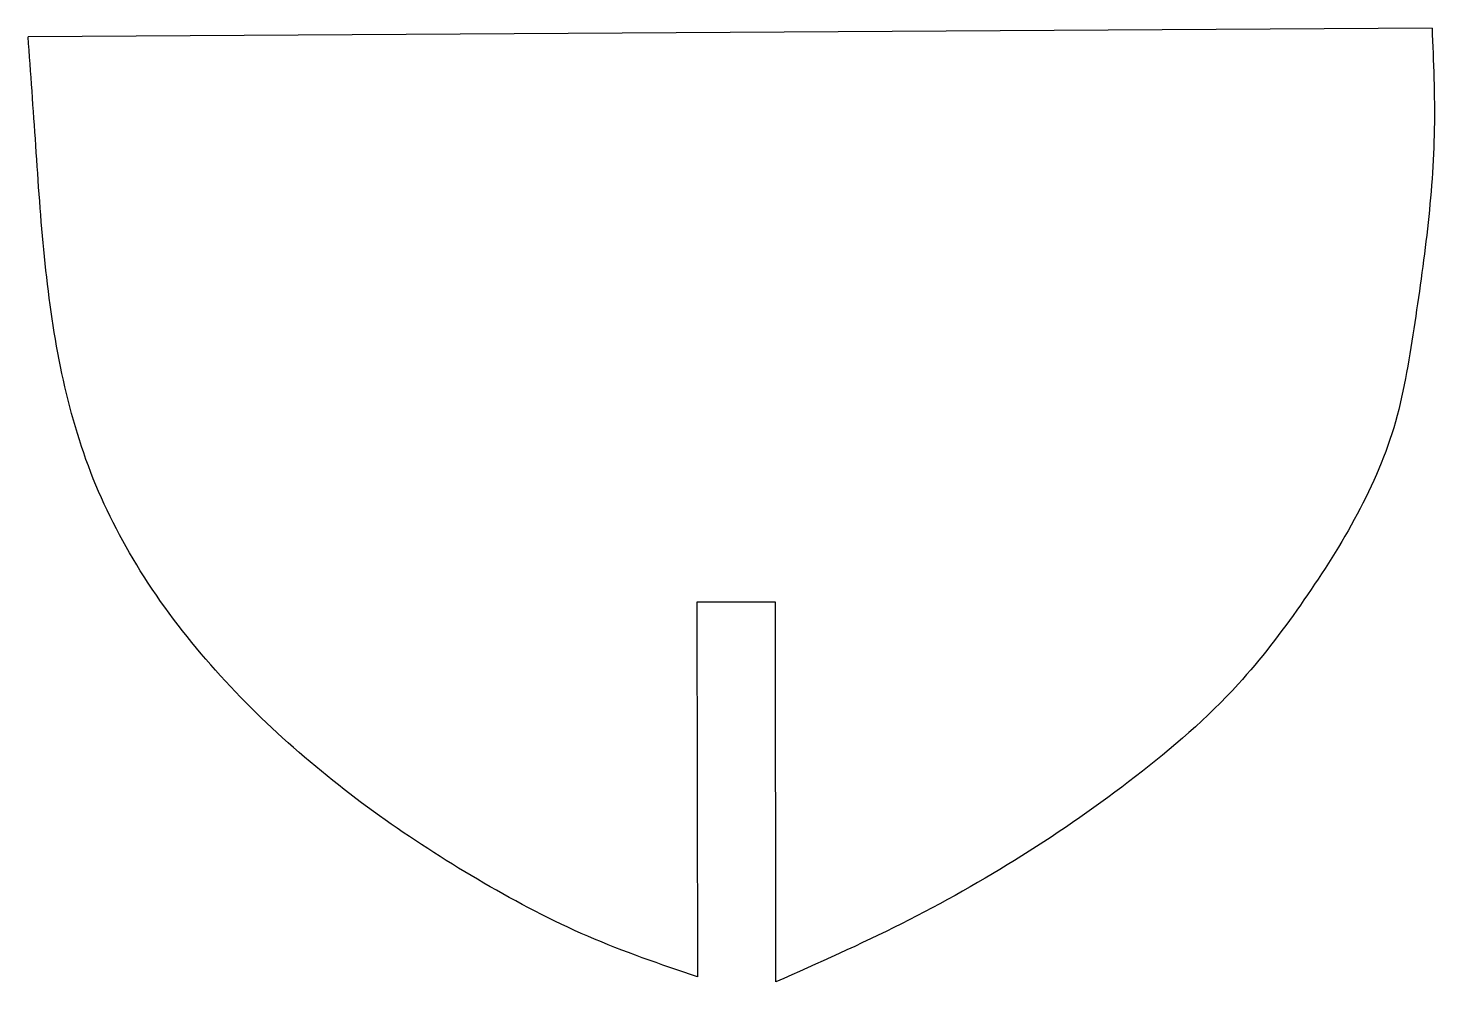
# Model space of a CAD drawing. Header units: millimetres. Extents: x -65 to 79, y 49 to 146.
import ezdxf

# ---------------------------------------------------------------- set-up
doc = ezdxf.new("R2010")
doc.units = ezdxf.units.MM

msp = doc.modelspace()

# ---------------------------------------------------------------- linework, layer by layer
at = {"color": 7, "linetype": 'Continuous'}
for p, q in [((78.46, 145.98), (-64.76, 145.11)), ((11.47, 87.43), (3.46, 87.42)), ((3.46, 87.42), (3.53, 49.18)), ((11.53, 48.68), (11.47, 87.43))]:
    msp.add_line(p, q, dxfattribs=at)
for points, knots in [([(3.53, 49.18), (-0.24, 50.47), (-7.77, 53.05), (-18.36, 58.63), (-28.43, 65.04), (-37.84, 72.42), (-46.36, 80.85), (-53.47, 90.23), (-58.73, 100.52), (-61.7, 111.45), (-63.23, 122.67), (-63.96, 133.93), (-64.49, 141.41), (-64.76, 145.11)], [0, 0, 0, 0, 0.093202, 0.186447, 0.279728, 0.372933, 0.466262, 0.560028, 0.64783, 0.735511, 0.824188, 0.913015, 1, 1, 1, 1]), ([(78.46, 145.98), (78.61, 142.56), (78.89, 135.72), (78.11, 125.47), (76.62, 115.32), (75.01, 105.12), (70.72, 95.67), (65.15, 87.07), (58.14, 77.83), (48.35, 69.42), (36.75, 61.37), (24.44, 54.4), (15.83, 50.59), (11.53, 48.68)], [0, 0, 0, 0, 0.080085, 0.159835, 0.23991, 0.320244, 0.399821, 0.480139, 0.559951, 0.669982, 0.780024, 0.889984, 1, 1, 1, 1])]:
    msp.add_open_spline(points, degree=3, knots=knots, dxfattribs=at)

doc.saveas('drawing.dxf')
